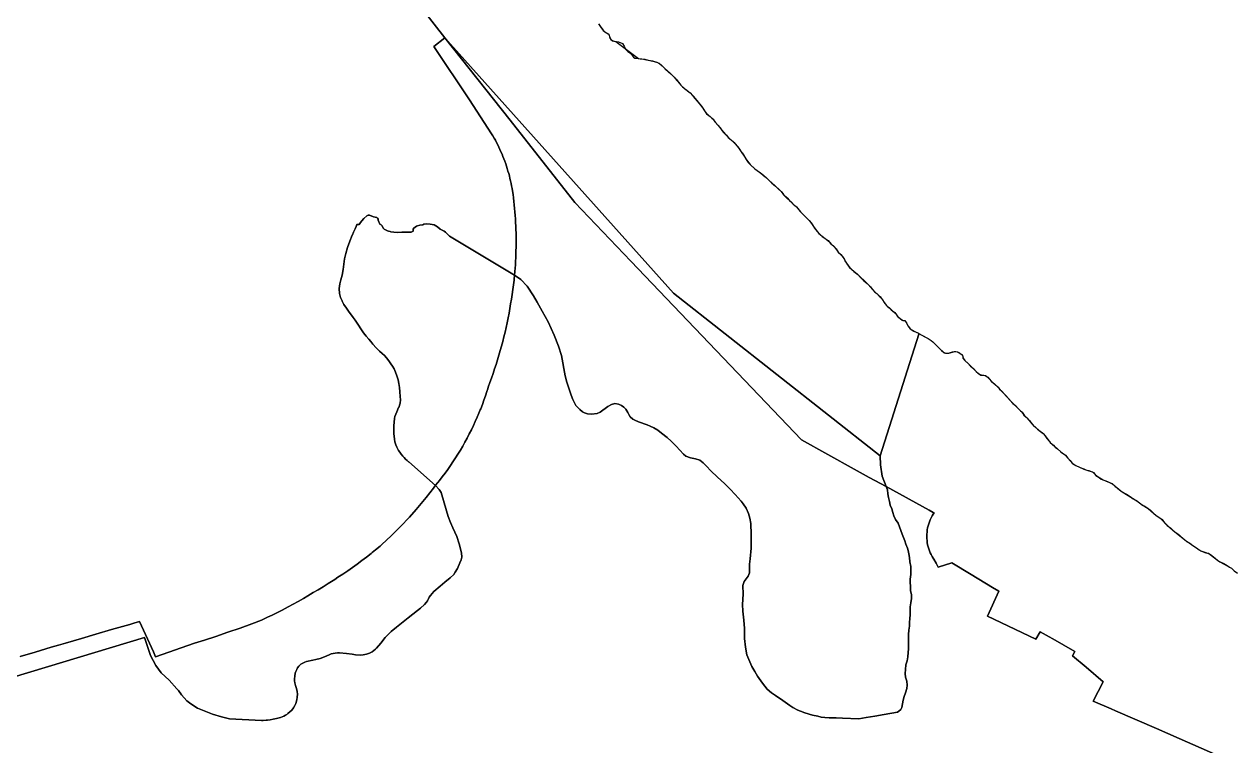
# Model space of a CAD drawing. Header units: inches. Extents: x 11258954 to 11313122, y 3645444 to 3695200.
# Drawn here: x 11299335 to 11302727, y 3668644 to 3670665 of the extents above; entities that cross this region are included whole.
import ezdxf

# ---------------------------------------------------------------- set-up
doc = ezdxf.new("R2010")
doc.units = ezdxf.units.IN
doc.header["$MEASUREMENT"] = 0
doc.layers.add('AnnexationHistory', color=183, linetype='Continuous')
doc.layers.add('ZipCode', color=108, linetype='Continuous')

msp = doc.modelspace()

# ---------------------------------------------------------------- linework, layer by layer
at = {"layer": 'AnnexationHistory'}
for points in [[(11299913.854, 3671396.311, 0), (11300514.125, 3670627.375, 0), (11301154.6765, 3669912.244, 0), (11301733.4375, 3669456.375, 0), (11301734.969, 3669431.5, 0), (11301739.2815, 3669399.3125, 0), (11301750.25, 3669370.1875, 0), (11301754, 3669361.25, 0), (11301755, 3669349.75, 0), (11301757, 3669340, 0), (11301760, 3669328.5, 0), (11301762, 3669318, 0), (11301766, 3669308.25, 0), (11301769, 3669297.75, 0), (11301772, 3669288.25, 0), (11301777, 3669278.25, 0), (11301784, 3669268.25, 0), (11301788, 3669257.75, 0), (11301792, 3669247.25, 0), (11301795, 3669237.5, 0), (11301799, 3669228, 0), (11301803, 3669218.75, 0), (11301806, 3669209.25, 0), (11301810, 3669198.25, 0), (11301812, 3669191.5, 0), (11301814, 3669181.75, 0), (11301816, 3669171.75, 0), (11301817, 3669159.25, 0), (11301820, 3669147, 0), (11301820, 3669135, 0), (11301820, 3669124, 0), (11301818, 3669111.25, 0), (11301818, 3669102.25, 0), (11301819, 3669091, 0), (11301819, 3669079.25, 0), (11301821, 3669067.25, 0), (11301821, 3669057.25, 0), (11301820, 3669045, 0), (11301818, 3669034, 0), (11301818, 3669023, 0), (11301818, 3669011.5, 0), (11301817, 3669000.5, 0), (11301816, 3668989.75, 0), (11301816, 3668979.5, 0), (11301814, 3668968, 0), (11301813, 3668956, 0), (11301813, 3668950.75, 0), (11301813, 3668947.875, 0), (11301813, 3668939.25, 0), (11301813, 3668927.25, 0), (11301813, 3668916.25, 0), (11301812, 3668905.5, 0), (11301811, 3668893.25, 0), (11301809, 3668882.25, 0), (11301806, 3668871.25, 0), (11301805, 3668858.5, 0), (11301804, 3668846.5, 0), (11301805, 3668837, 0), (11301808, 3668825.75, 0), (11301809, 3668814.25, 0), (11301808, 3668804.5, 0), (11301805, 3668792.75, 0), (11301801, 3668782.5, 0), (11301798, 3668772.5, 0), (11301796, 3668762, 0), (11301794, 3668751.25, 0), (11301792, 3668746.5, 0), (11301786, 3668741.5, 0), (11301782.6875, 3668739.0625, 0), (11301745.1565, 3668732.5, 0), (11301718.6565, 3668727.75, 0), (11301694.2815, 3668723.5, 0), (11301674.125, 3668719.8125, 0), (11301627.8125, 3668722.0625, 0), (11301610.719, 3668722.5, 0), (11301590.5625, 3668723.1875, 0), (11301578.4065, 3668723.6875, 0), (11301568.4065, 3668725, 0), (11301559.1875, 3668727.1875, 0), (11301544.4065, 3668730.4375, 0), (11301522.719, 3668736.75, 0), (11301510.5625, 3668741.5, 0), (11301502.5315, 3668744.4375, 0), (11301489.125, 3668751.3125, 0), (11301480.6875, 3668757.5, 0), (11301461.0625, 3668771.25, 0), (11301440.469, 3668785.25, 0), (11301428.9375, 3668793.0625, 0), (11301416.7815, 3668803.375, 0), (11301404, 3668819.5625, 0), (11301389.9375, 3668839.3125, 0), (11301382.219, 3668852.4375, 0), (11301373.6875, 3668866.1875, 0), (11301368, 3668879.375, 0), (11301360.5, 3668899.625, 0), (11301356.25, 3668921, 0), (11301353.375, 3668945.25, 0), (11301353.375, 3668973, 0), (11301351.25, 3668996.5, 0), (11301348.719, 3669021.625, 0), (11301348.344, 3669039.75, 0), (11301349.4375, 3669069.5, 0), (11301348.719, 3669093.4375, 0), (11301352.5315, 3669104.875, 0), (11301363.7815, 3669119.5625, 0), (11301367.75, 3669128.8125, 0), (11301367.6565, 3669153.3125, 0), (11301369.8125, 3669167.8125, 0), (11301372.625, 3669197.75, 0), (11301372.625, 3669236.375, 0), (11301371.3125, 3669267.4375, 0), (11301368.344, 3669282.0625, 0), (11301364.3125, 3669294.75, 0), (11301357.969, 3669309.75, 0), (11301350.219, 3669322.375, 0), (11301344.1565, 3669329.3125, 0), (11301327.4065, 3669348, 0), (11301313.0625, 3669363.3125, 0), (11301297.5, 3669378.8125, 0), (11301277.6565, 3669396.375, 0), (11301258.75, 3669414.5, 0), (11301247.469, 3669427.8125, 0), (11301237.4065, 3669437.125, 0), (11301228.125, 3669444.375, 0), (11301216.4375, 3669448, 0), (11301201.9375, 3669451.0625, 0), (11301189.0625, 3669455.25, 0), (11301183, 3669461.625, 0), (11301162.4375, 3669483.375, 0), (11301148.344, 3669497.125, 0), (11301136.6565, 3669508, 0), (11301120.9375, 3669520, 0), (11301110.219, 3669528.25, 0), (11301099.25, 3669535.3125, 0), (11301089.5, 3669539.9375, 0), (11301080.969, 3669542.875, 0), (11301056.844, 3669552.125, 0), (11301045.875, 3669556.3125, 0), (11301040.2815, 3669559.25, 0), (11301032.7815, 3669566.1875, 0), (11301029.0625, 3669572.125, 0), (11301026.1565, 3669577.5, 0), (11301021.2815, 3669586.75, 0), (11301015.6875, 3669592.375, 0), (11301009.094, 3669597.6875, 0), (11301000.3125, 3669601.125, 0), (11300990.594, 3669603.0625, 0), (11300980.594, 3669600.125, 0), (11300970.2815, 3669594.625, 0), (11300949.219, 3669578.875, 0), (11300940.25, 3669574.875, 0), (11300924.844, 3669573.5, 0), (11300913.1565, 3669574.1875, 0), (11300905.0625, 3669576.6875, 0), (11300899.6565, 3669579.625, 0), (11300892.094, 3669585.875, 0), (11300887.219, 3669590.9375, 0), (11300880.8125, 3669597.75, 0), (11300872.8125, 3669614.125, 0), (11300867.75, 3669626.625, 0), (11300862.6875, 3669640.0625, 0), (11300855.4065, 3669663.0625, 0), (11300851.4065, 3669680.25, 0), (11300841.094, 3669737.5, 0), (11300832.5, 3669763.875, 0), (11300819.844, 3669794.8125, 0), (11300803.2815, 3669831.5, 0), (11300786.6565, 3669861.875, 0), (11300772.875, 3669887.0625, 0), (11300762.594, 3669904.25, 0), (11300744.25, 3669931.75, 0), (11300726.5, 3669950.6875, 0), (11300715.0315, 3669958.6875, 0), (11300709.2815, 3669962.125, 0), (11300527, 3670071.5, 0), (11300519, 3670079, 0), (11300516, 3670082.75, 0), (11300512, 3670085.75, 0), (11300501, 3670091.75, 0), (11300493, 3670098.25, 0), (11300484, 3670103, 0), (11300473, 3670105.25, 0), (11300462, 3670106, 0), (11300455, 3670105, 0), (11300452, 3670103.5, 0), (11300444, 3670102.75, 0), (11300437, 3670100.75, 0), (11300434, 3670099.5, 0), (11300427, 3670094.5, 0), (11300425, 3670091, 0), (11300425, 3670086, 0), (11300419, 3670083.25, 0), (11300405, 3670082.75, 0), (11300393, 3670082.75, 0), (11300382, 3670082.25, 0), (11300371, 3670082.5, 0), (11300362, 3670083.75, 0), (11300360.25, 3670084.3125, 0), (11300355.773, 3670085.8175, 0), (11300353, 3670086.75, 0), (11300344, 3670091.5, 0), (11300341, 3670094.25, 0), (11300338, 3670100.5, 0), (11300335, 3670103.25, 0), (11300332, 3670105, 0), (11300327, 3670116.25, 0), (11300327, 3670119, 0), (11300325, 3670122, 0), (11300323, 3670123.75, 0), (11300314, 3670125.5, 0), (11300303, 3670130.25, 0), (11300299, 3670130.5, 0), (11300297, 3670130, 0), (11300295, 3670128.25, 0), (11300286.875, 3670120.9375, 0), (11300281, 3670114.5, 0), (11300277.5, 3670109.875, 0), (11300273.4905, 3670104.5335, 0), (11300267.5, 3670104, 0), (11300265.306, 3670099.0645, 0), (11300262.1875, 3670092.0685, 0), (11300258.1135, 3670083.0325, 0), (11300254.625, 3670075.375, 0), (11300254, 3670074.1875, 0), (11300247.25, 3670057.625, 0), (11300240.75, 3670039.5625, 0), (11300236.125, 3670023.25, 0), (11300232.875, 3670007.75, 0), (11300230.75, 3669992.9375, 0), (11300228.75, 3669977.9375, 0), (11300225.875, 3669962.3125, 0), (11300222.125, 3669949.3125, 0), (11300219.125, 3669938.1875, 0), (11300217.875, 3669924.6875, 0), (11300218.75, 3669910.6875, 0), (11300221.625, 3669899.875, 0), (11300225.625, 3669890.4375, 0), (11300225.875, 3669889.9375, 0), (11300231.125, 3669880.6875, 0), (11300238.25, 3669869.8125, 0), (11300246, 3669858.9375, 0), (11300252.5, 3669850.25, 0), (11300257, 3669844.125, 0), (11300262.125, 3669836.4375, 0), (11300264, 3669833.5, 0), (11300286, 3669800.625, 0), (11300293.5, 3669791.8125, 0), (11300301, 3669783.3125, 0), (11300306.375, 3669776.8125, 0), (11300312.375, 3669769.1875, 0), (11300321.125, 3669759.3125, 0), (11300330.75, 3669749.5625, 0), (11300337.75, 3669743.375, 0), (11300344.375, 3669737.5625, 0), (11300350.625, 3669731.1875, 0), (11300357.125, 3669722.8125, 0), (11300362.875, 3669714.1875, 0), (11300366.875, 3669708.0625, 0), (11300367.375, 3669707.375, 0), (11300371.375, 3669700.25, 0), (11300375.5, 3669690.5625, 0), (11300379.375, 3669680.125, 0), (11300382.75, 3669669.25, 0), (11300385.25, 3669658.8125, 0), (11300387, 3669647.9375, 0), (11300388.125, 3669635.375, 0), (11300388.875, 3669623.0625, 0), (11300389.5, 3669613.5, 0), (11300388.25, 3669603.875, 0), (11300384.5, 3669592.25, 0), (11300384.375, 3669591.8125, 0), (11300379.375, 3669579.6875, 0), (11300376.5, 3669572.9375, 0), (11300374, 3669566.25, 0), (11300372.625, 3669560.6875, 0), (11300371.3125, 3669540.8125, 0), (11300371, 3669526.375, 0), (11300371, 3669524.75, 0), (11300371.25, 3669518.125, 0), (11300371.625, 3669511.25, 0), (11300372.375, 3669503.1875, 0), (11300373.875, 3669495.5, 0), (11300376.625, 3669487.1875, 0), (11300379.375, 3669480.8125, 0), (11300382.125, 3669475.25, 0), (11300384.375, 3669471, 0), (11300387.375, 3669466.625, 0), (11300391.625, 3669461.375, 0), (11300396.25, 3669456, 0), (11300400.125, 3669451.5, 0), (11300403.875, 3669447.3125, 0), (11300408.25, 3669443, 0), (11300409.875, 3669441.5, 0), (11300411.5, 3669440.0625, 0), (11300412.5, 3669439.25, 0), (11300488, 3669373.875, 0), (11300497.969, 3669362.4375, 0), (11300503.3125, 3669354, 0), (11300511.75, 3669325.3125, 0), (11300523.219, 3669287, 0), (11300529.344, 3669269.75, 0), (11300535.844, 3669254.4375, 0), (11300547.344, 3669230.3125, 0), (11300553.5, 3669210.375, 0), (11300560.375, 3669184.75, 0), (11300561.125, 3669172.875, 0), (11300559.625, 3669165.1875, 0), (11300555.7815, 3669156.4375, 0), (11300549.2815, 3669141.0625, 0), (11300543, 3669130.5, 0), (11300538.7815, 3669124.5625, 0), (11300528.375, 3669114.8125, 0), (11300514.094, 3669102.625, 0), (11300500.5, 3669091.25, 0), (11300482.75, 3669076.6875, 0), (11300473.344, 3669065.375, 0), (11300469.875, 3669060.3125, 0), (11300467.094, 3669054.0625, 0), (11300465.1565, 3669050.75, 0), (11300462.219, 3669046.375, 0), (11300456.75, 3669040.375, 0), (11300445.5, 3669030.125, 0), (11300437.375, 3669023.6875, 0), (11300410.875, 3669002.5, 0), (11300378.25, 3668976.875, 0), (11300363.1875, 3668964.25, 0), (11300359.1565, 3668960.3125, 0), (11300355.1875, 3668955.875, 0), (11300347, 3668948.0625, 0), (11300334.125, 3668931.6875, 0), (11300322.594, 3668918.125, 0), (11300319.3125, 3668915.375, 0), (11300309.875, 3668907.4375, 0), (11300302.875, 3668903.625, 0), (11300294.625, 3668901.0625, 0), (11300285.1565, 3668899.0625, 0), (11300276.0625, 3668897.8125, 0), (11300263.1565, 3668899.4375, 0), (11300253.9375, 3668901.25, 0), (11300237.7815, 3668903.25, 0), (11300219, 3668905.0625, 0), (11300212.719, 3668905.1875, 0), (11300206.25, 3668903.5, 0), (11300194.875, 3668901.625, 0), (11300190, 3668899.3125, 0), (11300176.8125, 3668893.375, 0), (11300164.469, 3668889.3125, 0), (11300152.375, 3668885.6875, 0), (11300143.5, 3668884, 0), (11300125.969, 3668880.4375, 0), (11300121.0315, 3668878.875, 0), (11300110.1565, 3668873.3125, 0), (11300104.219, 3668867.625, 0), (11300100.8125, 3668862.9375, 0), (11300098.594, 3668858.5, 0), (11300095.875, 3668852.875, 0), (11300094.844, 3668847.75, 0), (11300093.6565, 3668839.25, 0), (11300092.8125, 3668831.9375, 0), (11300092.6565, 3668826.3125, 0), (11300093.5, 3668820.75, 0), (11300094.594, 3668817.0625, 0), (11300095.6875, 3668813.1875, 0), (11300098.0625, 3668805.1875, 0), (11300099.7815, 3668796.625, 0), (11300100.625, 3668788.5625, 0), (11300100.219, 3668781, 0), (11300099.125, 3668773.4375, 0), (11300095.875, 3668762.6875, 0), (11300093.719, 3668757.3125, 0), (11300089.844, 3668751.125, 0), (11300084.6565, 3668744.5625, 0), (11300079.6875, 3668739.5, 0), (11300074.094, 3668735.0625, 0), (11300070.875, 3668732.5, 0), (11300067.3125, 3668730.3125, 0), (11300062.219, 3668727.375, 0), (11300053.469, 3668723.9375, 0), (11300042.5, 3668721.25, 0), (11300032.3125, 3668718.9375, 0), (11300024.7815, 3668717.5, 0), (11300017, 3668716.0625, 0), (11300012.875, 3668715.8125, 0), (11300005.1565, 3668715.25, 0), (11299999.6875, 3668715.625, 0), (11299910, 3668720, 0), (11299888, 3668725.25, 0), (11299863, 3668732.75, 0), (11299839, 3668742, 0), (11299821, 3668750, 0), (11299802, 3668762.25, 0), (11299791, 3668770.25, 0), (11299776, 3668787.25, 0), (11299767, 3668799.25, 0), (11299763, 3668804.25, 0), (11299741, 3668828.25, 0), (11299719, 3668848.5, 0), (11299704, 3668869.5, 0), (11299689, 3668897.5, 0), (11299672.495, 3668947.946, 0), (11299304.182, 3668836.5135, 0)], [(11300944.349, 3670666.3135, 0), (11300950.161, 3670658.22, 0), (11300957.817, 3670647.658, 0), (11300964.575, 3670642.5345, 0), (11300971.649, 3670638.196, 0), (11300974, 3670634.85, 0), (11300975.3315, 3670629.427, 0), (11300977.622, 3670624.079, 0), (11300981.676, 3670620.442, 0), (11300987.666, 3670617.8275, 0), (11300993, 3670616.8, 0), (11301056.75, 3670569.13, 0), (11301065.8965, 3670567.9055, 0), (11301079.2275, 3670565.9305, 0), (11301095.7625, 3670562.441, 0), (11301107.961, 3670558.6055, 0), (11301115.779, 3670554.3575, 0), (11301123.1525, 3670548.735, 0), (11301130.135, 3670541.2455, 0), (11301136.8095, 3670535.514, 0), (11301146.522, 3670527.4295, 0), (11301156.25, 3670517.2405, 0), (11301164.336, 3670508.0435, 0), (11301172.309, 3670498.5765, 0), (11301180.193, 3670490.257, 0), (11301188.6635, 3670482.521, 0), (11301197.5155, 3670475.9115, 0), (11301201.458, 3670473.031, 0), (11301209.802, 3670463.7105, 0), (11301219.8725, 3670451.3225, 0), (11301235.6835, 3670431.877, 0), (11301239.98, 3670425.5065, 0), (11301246.092, 3670416.6005, 0), (11301249.3875, 3670413.2105, 0), (11301262.072, 3670402.344, 0), (11301265.9, 3670399, 0), (11301268.192, 3670394.968, 0), (11301271.857, 3670389.7455, 0), (11301279.506, 3670381.41, 0), (11301289.797, 3670368.3085, 0), (11301294.259, 3670362.8395, 0), (11301301.5745, 3670355.719, 0), (11301311.293, 3670345.5055, 0), (11301319.886, 3670337.9175, 0), (11301326.714, 3670331.613, 0), (11301334.063, 3670322.892, 0), (11301337.8455, 3670318.0935, 0), (11301344.093, 3670307.999, 0), (11301354.7605, 3670292.872, 0), (11301358.708, 3670285.633, 0), (11301365.3035, 3670277.435, 0), (11301369.6855, 3670272.2765, 0), (11301382.708, 3670260.0635, 0), (11301388.735, 3670256.0595, 0), (11301398.9475, 3670248.578, 0), (11301411.5175, 3670238.3155, 0), (11301421.6075, 3670228.9555, 0), (11301438.293, 3670213.34, 0), (11301452.207, 3670200.324, 0), (11301455.867, 3670196.939, 0), (11301463.24, 3670187.8235, 0), (11301490.297, 3670161.4035, 0), (11301494.331, 3670157.3, 0), (11301499.2205, 3670153.3795, 0), (11301510.389, 3670139.6775, 0), (11301522.873, 3670127.4295, 0), (11301534.3095, 3670115.592, 0), (11301540.1685, 3670108.5915, 0), (11301545.5905, 3670100.3075, 0), (11301549.925, 3670094.365, 0), (11301557.471, 3670084.915, 0), (11301563.4345, 3670078.0735, 0), (11301571.126, 3670070.8455, 0), (11301576.7435, 3670067.2525, 0), (11301582.646, 3670063.1745, 0), (11301588.8345, 3670057.911, 0), (11301595.494, 3670049.9355, 0), (11301600.097, 3670046.3905, 0), (11301605.345, 3670041.0145, 0), (11301611.147, 3670033.8665, 0), (11301617.309, 3670025.9125, 0), (11301627.9525, 3670014.631, 0), (11301632.072, 3670008.7605, 0), (11301635.4475, 3670002.527, 0), (11301639.3985, 3669995.6785, 0), (11301644.496, 3669988.169, 0), (11301647.077, 3669985.3035, 0), (11301660.5895, 3669972.983, 0), (11301669.1135, 3669965.8175, 0), (11301698.4245, 3669938.079, 0), (11301709.527, 3669925.9585, 0), (11301711.09, 3669923.5335, 0), (11301713.8395, 3669920.389, 0), (11301719.799, 3669914.729, 0), (11301736.1, 3669900, 0), (11301733.909, 3669901.552, 0), (11301737.4885, 3669897.1465, 0), (11301740.4675, 3669893.5865, 0), (11301745.024, 3669886.063, 0), (11301751.285, 3669877.9625, 0), (11301754.308, 3669874.768, 0), (11301759.173, 3669870.887, 0), (11301764.396, 3669865.7625, 0), (11301774.4925, 3669857.658, 0), (11301779.499, 3669851.318, 0), (11301782.5725, 3669846.7875, 0), (11301785.094, 3669844.701, 0), (11301795.7175, 3669836.785, 0), (11301801.59, 3669835.181, 0), (11301803, 3669835.05, 0), (11301805.6865, 3669831.428, 0), (11301808.9575, 3669825.568, 0), (11301811.0965, 3669820.6285, 0), (11301816.414, 3669813.679, 0), (11301820.9415, 3669810.0045, 0), (11301828.2365, 3669806.0075, 0), (11301840.6735, 3669800.0505, 0), (11301842.36, 3669799.093, 0), (11301842.0695, 3669798.255, 0), (11301841.8125, 3669797.5, 0), (11301733.4375, 3669456.375, 0), (11301154.6765, 3669912.244, 0), (11300514.125, 3670627.375, 0), (11299913.854, 3671396.311, 0)], [(11299304.182, 3668836.5135, 0), (11299672.495, 3668947.946, 0), (11299689, 3668897.5, 0), (11299704, 3668869.5, 0), (11299719, 3668848.5, 0), (11299741, 3668828.25, 0), (11299763, 3668804.25, 0), (11299767, 3668799.25, 0), (11299776, 3668787.25, 0), (11299791, 3668770.25, 0), (11299802, 3668762.25, 0), (11299821, 3668750, 0), (11299839, 3668742, 0), (11299863, 3668732.75, 0), (11299888, 3668725.25, 0), (11299910, 3668720, 0), (11299999.6875, 3668715.625, 0), (11300005.1565, 3668715.25, 0), (11300012.875, 3668715.8125, 0), (11300017, 3668716.0625, 0), (11300024.7815, 3668717.5, 0), (11300032.3125, 3668718.9375, 0), (11300042.5, 3668721.25, 0), (11300053.469, 3668723.9375, 0), (11300062.219, 3668727.375, 0), (11300067.3125, 3668730.3125, 0), (11300070.875, 3668732.5, 0), (11300074.094, 3668735.0625, 0), (11300079.6875, 3668739.5, 0), (11300084.6565, 3668744.5625, 0), (11300089.844, 3668751.125, 0), (11300093.719, 3668757.3125, 0), (11300095.875, 3668762.6875, 0), (11300099.125, 3668773.4375, 0), (11300100.219, 3668781, 0), (11300100.625, 3668788.5625, 0), (11300099.7815, 3668796.625, 0), (11300098.0625, 3668805.1875, 0), (11300095.6875, 3668813.1875, 0), (11300094.594, 3668817.0625, 0), (11300093.5, 3668820.75, 0), (11300092.6565, 3668826.3125, 0), (11300092.8125, 3668831.9375, 0), (11300093.6565, 3668839.25, 0), (11300094.844, 3668847.75, 0), (11300095.875, 3668852.875, 0), (11300098.594, 3668858.5, 0), (11300100.8125, 3668862.9375, 0), (11300104.219, 3668867.625, 0), (11300110.1565, 3668873.3125, 0), (11300121.0315, 3668878.875, 0), (11300125.969, 3668880.4375, 0), (11300143.5, 3668884, 0), (11300152.375, 3668885.6875, 0), (11300164.469, 3668889.3125, 0), (11300176.8125, 3668893.375, 0), (11300190, 3668899.3125, 0), (11300194.875, 3668901.625, 0), (11300206.25, 3668903.5, 0), (11300212.719, 3668905.1875, 0), (11300219, 3668905.0625, 0), (11300237.7815, 3668903.25, 0), (11300253.9375, 3668901.25, 0), (11300263.1565, 3668899.4375, 0), (11300276.0625, 3668897.8125, 0), (11300285.1565, 3668899.0625, 0), (11300294.625, 3668901.0625, 0), (11300302.875, 3668903.625, 0), (11300309.875, 3668907.4375, 0), (11300319.3125, 3668915.375, 0), (11300322.594, 3668918.125, 0), (11300334.125, 3668931.6875, 0), (11300347, 3668948.0625, 0), (11300355.1875, 3668955.875, 0), (11300359.1565, 3668960.3125, 0), (11300363.1875, 3668964.25, 0), (11300378.25, 3668976.875, 0), (11300410.875, 3669002.5, 0), (11300437.375, 3669023.6875, 0), (11300445.5, 3669030.125, 0), (11300456.75, 3669040.375, 0), (11300462.219, 3669046.375, 0), (11300465.1565, 3669050.75, 0), (11300467.094, 3669054.0625, 0), (11300469.875, 3669060.3125, 0), (11300473.344, 3669065.375, 0), (11300482.75, 3669076.6875, 0), (11300500.5, 3669091.25, 0), (11300514.094, 3669102.625, 0), (11300528.375, 3669114.8125, 0), (11300538.7815, 3669124.5625, 0), (11300543, 3669130.5, 0), (11300549.2815, 3669141.0625, 0), (11300555.7815, 3669156.4375, 0), (11300559.625, 3669165.1875, 0), (11300561.125, 3669172.875, 0), (11300560.375, 3669184.75, 0), (11300553.5, 3669210.375, 0), (11300547.344, 3669230.3125, 0), (11300535.844, 3669254.4375, 0), (11300529.344, 3669269.75, 0), (11300523.219, 3669287, 0), (11300511.75, 3669325.3125, 0), (11300503.3125, 3669354, 0), (11300497.969, 3669362.4375, 0), (11300488, 3669373.875, 0), (11300412.5, 3669439.25, 0), (11300411.5, 3669440.0625, 0), (11300409.875, 3669441.5, 0), (11300408.25, 3669443, 0), (11300403.875, 3669447.3125, 0), (11300400.125, 3669451.5, 0), (11300396.25, 3669456, 0), (11300391.625, 3669461.375, 0), (11300387.375, 3669466.625, 0), (11300384.375, 3669471, 0), (11300382.125, 3669475.25, 0), (11300379.375, 3669480.8125, 0), (11300376.625, 3669487.1875, 0), (11300373.875, 3669495.5, 0), (11300372.375, 3669503.1875, 0), (11300371.625, 3669511.25, 0), (11300371.25, 3669518.125, 0), (11300371, 3669524.75, 0), (11300371, 3669526.375, 0), (11300371.3125, 3669540.8125, 0), (11300372.625, 3669560.6875, 0), (11300374, 3669566.25, 0), (11300376.5, 3669572.9375, 0), (11300379.375, 3669579.6875, 0), (11300384.375, 3669591.8125, 0), (11300384.5, 3669592.25, 0), (11300388.25, 3669603.875, 0), (11300389.5, 3669613.5, 0), (11300388.875, 3669623.0625, 0), (11300388.125, 3669635.375, 0), (11300387, 3669647.9375, 0), (11300385.25, 3669658.8125, 0), (11300382.75, 3669669.25, 0), (11300379.375, 3669680.125, 0), (11300375.5, 3669690.5625, 0), (11300371.375, 3669700.25, 0), (11300367.375, 3669707.375, 0), (11300366.875, 3669708.0625, 0), (11300362.875, 3669714.1875, 0), (11300357.125, 3669722.8125, 0), (11300350.625, 3669731.1875, 0), (11300344.375, 3669737.5625, 0), (11300337.75, 3669743.375, 0), (11300330.75, 3669749.5625, 0), (11300321.125, 3669759.3125, 0), (11300312.375, 3669769.1875, 0), (11300306.375, 3669776.8125, 0), (11300301, 3669783.3125, 0), (11300293.5, 3669791.8125, 0), (11300286, 3669800.625, 0), (11300264, 3669833.5, 0), (11300262.125, 3669836.4375, 0), (11300257, 3669844.125, 0), (11300252.5, 3669850.25, 0), (11300246, 3669858.9375, 0), (11300238.25, 3669869.8125, 0), (11300231.125, 3669880.6875, 0), (11300225.875, 3669889.9375, 0), (11300225.625, 3669890.4375, 0), (11300221.625, 3669899.875, 0), (11300218.75, 3669910.6875, 0), (11300217.875, 3669924.6875, 0), (11300219.125, 3669938.1875, 0), (11300222.125, 3669949.3125, 0), (11300225.875, 3669962.3125, 0), (11300228.75, 3669977.9375, 0), (11300230.75, 3669992.9375, 0), (11300232.875, 3670007.75, 0), (11300236.125, 3670023.25, 0), (11300240.75, 3670039.5625, 0), (11300247.25, 3670057.625, 0), (11300254, 3670074.1875, 0), (11300254.625, 3670075.375, 0), (11300258.1135, 3670083.0325, 0), (11300262.1875, 3670092.0685, 0), (11300265.306, 3670099.0645, 0), (11300267.5, 3670104, 0), (11300273.4905, 3670104.5335, 0), (11300277.5, 3670109.875, 0), (11300281, 3670114.5, 0), (11300286.875, 3670120.9375, 0), (11300295, 3670128.25, 0), (11300297, 3670130, 0), (11300299, 3670130.5, 0), (11300303, 3670130.25, 0), (11300314, 3670125.5, 0), (11300323, 3670123.75, 0), (11300325, 3670122, 0), (11300327, 3670119, 0), (11300327, 3670116.25, 0), (11300332, 3670105, 0), (11300335, 3670103.25, 0), (11300338, 3670100.5, 0), (11300341, 3670094.25, 0), (11300344, 3670091.5, 0), (11300353, 3670086.75, 0), (11300355.773, 3670085.8175, 0), (11300360.25, 3670084.3125, 0), (11300362, 3670083.75, 0), (11300371, 3670082.5, 0), (11300382, 3670082.25, 0), (11300393, 3670082.75, 0), (11300405, 3670082.75, 0), (11300419, 3670083.25, 0), (11300425, 3670086, 0), (11300425, 3670091, 0), (11300427, 3670094.5, 0), (11300434, 3670099.5, 0), (11300437, 3670100.75, 0), (11300444, 3670102.75, 0), (11300452, 3670103.5, 0), (11300455, 3670105, 0), (11300462, 3670106, 0), (11300473, 3670105.25, 0), (11300484, 3670103, 0), (11300493, 3670098.25, 0), (11300501, 3670091.75, 0), (11300512, 3670085.75, 0), (11300516, 3670082.75, 0), (11300519, 3670079, 0), (11300527, 3670071.5, 0), (11300709.2815, 3669962.125, 0), (11300715.0315, 3669958.6875, 0), (11300726.5, 3669950.6875, 0), (11300744.25, 3669931.75, 0), (11300762.594, 3669904.25, 0), (11300772.875, 3669887.0625, 0), (11300786.6565, 3669861.875, 0), (11300803.2815, 3669831.5, 0), (11300819.844, 3669794.8125, 0), (11300832.5, 3669763.875, 0), (11300841.094, 3669737.5, 0), (11300851.4065, 3669680.25, 0), (11300855.4065, 3669663.0625, 0), (11300862.6875, 3669640.0625, 0), (11300867.75, 3669626.625, 0), (11300872.8125, 3669614.125, 0), (11300880.8125, 3669597.75, 0), (11300887.219, 3669590.9375, 0), (11300892.094, 3669585.875, 0), (11300899.6565, 3669579.625, 0), (11300905.0625, 3669576.6875, 0), (11300913.1565, 3669574.1875, 0), (11300924.844, 3669573.5, 0), (11300940.25, 3669574.875, 0), (11300949.219, 3669578.875, 0), (11300970.2815, 3669594.625, 0), (11300980.594, 3669600.125, 0), (11300990.594, 3669603.0625, 0), (11301000.3125, 3669601.125, 0), (11301009.094, 3669597.6875, 0), (11301015.6875, 3669592.375, 0), (11301021.2815, 3669586.75, 0), (11301026.1565, 3669577.5, 0), (11301029.0625, 3669572.125, 0), (11301032.7815, 3669566.1875, 0), (11301040.2815, 3669559.25, 0), (11301045.875, 3669556.3125, 0), (11301056.844, 3669552.125, 0), (11301080.969, 3669542.875, 0), (11301089.5, 3669539.9375, 0), (11301099.25, 3669535.3125, 0), (11301110.219, 3669528.25, 0), (11301120.9375, 3669520, 0), (11301136.6565, 3669508, 0), (11301148.344, 3669497.125, 0), (11301162.4375, 3669483.375, 0), (11301183, 3669461.625, 0), (11301189.0625, 3669455.25, 0), (11301201.9375, 3669451.0625, 0), (11301216.4375, 3669448, 0), (11301228.125, 3669444.375, 0), (11301237.4065, 3669437.125, 0), (11301247.469, 3669427.8125, 0), (11301258.75, 3669414.5, 0), (11301277.6565, 3669396.375, 0), (11301297.5, 3669378.8125, 0), (11301313.0625, 3669363.3125, 0), (11301327.4065, 3669348, 0), (11301344.1565, 3669329.3125, 0), (11301350.219, 3669322.375, 0), (11301357.969, 3669309.75, 0), (11301364.3125, 3669294.75, 0), (11301368.344, 3669282.0625, 0), (11301371.3125, 3669267.4375, 0), (11301372.625, 3669236.375, 0), (11301372.625, 3669197.75, 0), (11301369.8125, 3669167.8125, 0), (11301367.6565, 3669153.3125, 0), (11301367.75, 3669128.8125, 0), (11301363.7815, 3669119.5625, 0), (11301352.5315, 3669104.875, 0), (11301348.719, 3669093.4375, 0), (11301349.4375, 3669069.5, 0), (11301348.344, 3669039.75, 0), (11301348.719, 3669021.625, 0), (11301351.25, 3668996.5, 0), (11301353.375, 3668973, 0), (11301353.375, 3668945.25, 0), (11301356.25, 3668921, 0), (11301360.5, 3668899.625, 0), (11301368, 3668879.375, 0), (11301373.6875, 3668866.1875, 0), (11301382.219, 3668852.4375, 0), (11301389.9375, 3668839.3125, 0), (11301404, 3668819.5625, 0), (11301416.7815, 3668803.375, 0), (11301428.9375, 3668793.0625, 0), (11301440.469, 3668785.25, 0), (11301461.0625, 3668771.25, 0), (11301480.6875, 3668757.5, 0), (11301489.125, 3668751.3125, 0), (11301502.5315, 3668744.4375, 0), (11301510.5625, 3668741.5, 0), (11301522.719, 3668736.75, 0), (11301544.4065, 3668730.4375, 0), (11301559.1875, 3668727.1875, 0), (11301568.4065, 3668725, 0), (11301578.4065, 3668723.6875, 0), (11301590.5625, 3668723.1875, 0), (11301610.719, 3668722.5, 0), (11301627.8125, 3668722.0625, 0), (11301674.125, 3668719.8125, 0), (11301694.2815, 3668723.5, 0), (11301718.6565, 3668727.75, 0), (11301745.1565, 3668732.5, 0), (11301782.6875, 3668739.0625, 0), (11301786, 3668741.5, 0), (11301792, 3668746.5, 0), (11301794, 3668751.25, 0), (11301796, 3668762, 0), (11301798, 3668772.5, 0), (11301801, 3668782.5, 0), (11301805, 3668792.75, 0), (11301808, 3668804.5, 0), (11301809, 3668814.25, 0), (11301808, 3668825.75, 0), (11301805, 3668837, 0), (11301804, 3668846.5, 0), (11301805, 3668858.5, 0), (11301806, 3668871.25, 0), (11301809, 3668882.25, 0), (11301811, 3668893.25, 0), (11301812, 3668905.5, 0), (11301813, 3668916.25, 0), (11301813, 3668927.25, 0), (11301813, 3668939.25, 0), (11301813, 3668947.875, 0), (11301813, 3668950.75, 0), (11301813, 3668956, 0), (11301814, 3668968, 0), (11301816, 3668979.5, 0), (11301816, 3668989.75, 0), (11301817, 3669000.5, 0), (11301818, 3669011.5, 0), (11301818, 3669023, 0), (11301818, 3669034, 0), (11301820, 3669045, 0), (11301821, 3669057.25, 0), (11301821, 3669067.25, 0), (11301819, 3669079.25, 0), (11301819, 3669091, 0), (11301818, 3669102.25, 0), (11301818, 3669111.25, 0), (11301820, 3669124, 0), (11301820, 3669135, 0), (11301820, 3669147, 0), (11301817, 3669159.25, 0), (11301816, 3669171.75, 0), (11301814, 3669181.75, 0), (11301812, 3669191.5, 0), (11301810, 3669198.25, 0), (11301806, 3669209.25, 0), (11301803, 3669218.75, 0), (11301799, 3669228, 0), (11301795, 3669237.5, 0), (11301792, 3669247.25, 0), (11301788, 3669257.75, 0), (11301784, 3669268.25, 0), (11301777, 3669278.25, 0), (11301772, 3669288.25, 0), (11301769, 3669297.75, 0), (11301766, 3669308.25, 0), (11301762, 3669318, 0), (11301760, 3669328.5, 0), (11301757, 3669340, 0), (11301755, 3669349.75, 0), (11301754, 3669361.25, 0), (11301750.25, 3669370.1875, 0), (11301739.2815, 3669399.3125, 0), (11301734.969, 3669431.5, 0), (11301733.4375, 3669456.375, 0), (11301841.8125, 3669797.5, 0), (11301842.0695, 3669798.255, 0), (11301842.36, 3669799.093, 0), (11301850.0675, 3669794.718, 0), (11301868.5, 3669784.8, 0), (11301876.153, 3669779.728, 0), (11301880.898, 3669775.5975, 0), (11301886.871, 3669770.003, 0), (11301892.702, 3669764.245, 0), (11301899.121, 3669757.829, 0), (11301905.648, 3669751.874, 0), (11301912.4435, 3669746.2315, 0), (11301918.8985, 3669744.045, 0), (11301924.6855, 3669744.2835, 0), (11301930.9655, 3669745.5365, 0), (11301936.8015, 3669747.57, 0), (11301942.388, 3669748.84, 0), (11301945.2885, 3669748.441, 0), (11301949.632, 3669747.8435, 0), (11301955.4005, 3669744.9865, 0), (11301959.433, 3669741.9325, 0), (11301962.473, 3669740.123, 0), (11301965.2355, 3669734.5695, 0), (11301965.55, 3669729.85, 0), (11301970.928, 3669723.4635, 0), (11301983.0325, 3669712.14, 0), (11302006.1455, 3669689.282, 0), (11302013.623, 3669683.836, 0), (11302019.953, 3669682.2105, 0), (11302027.834, 3669681.572, 0), (11302034.9215, 3669676.6805, 0), (11302044.751, 3669665.7335, 0), (11302052.3195, 3669659.169, 0), (11302065.4455, 3669646.771, 0), (11302089.5585, 3669621.142, 0), (11302104.4655, 3669604.5185, 0), (11302112.8625, 3669596.8365, 0), (11302128.9085, 3669580.98, 0), (11302133.2735, 3669575.042, 0), (11302136.603, 3669570.512, 0), (11302142.943, 3669564.381, 0), (11302145.105, 3669562.8895, 0), (11302156.0025, 3669549.9595, 0), (11302162.729, 3669542.3355, 0), (11302169.4995, 3669535.9555, 0), (11302178.161, 3669528.7125, 0), (11302188.328, 3669520.8355, 0), (11302190.969, 3669518.486, 0), (11302198.7045, 3669508.383, 0), (11302207.0615, 3669497.344, 0), (11302210.1, 3669493.55, 0), (11302222.939, 3669482.901, 0), (11302229.1855, 3669477.166, 0), (11302241.262, 3669466.46, 0), (11302252.9, 3669458.05, 0), (11302257.915, 3669452.047, 0), (11302266.3025, 3669443.0385, 0), (11302272.121, 3669436.005, 0), (11302282.0675, 3669429.053, 0), (11302290.0505, 3669425.486, 0), (11302304.4745, 3669419.5325, 0), (11302309.509, 3669417.189, 0), (11302318.7605, 3669414.8085, 0), (11302328.3375, 3669411.379, 0), (11302330.7, 3669410.05, 0), (11302333.2625, 3669407.2245, 0), (11302336.406, 3669403.7585, 0), (11302341.498, 3669399.5975, 0), (11302349.351, 3669394.4455, 0), (11302358.315, 3669389.4975, 0), (11302365.1835, 3669386.8475, 0), (11302376.587, 3669381.545, 0), (11302383.394, 3669378.5535, 0), (11302391.8945, 3669371.1455, 0), (11302404.4495, 3669361.7345, 0), (11302411.67, 3669356.0755, 0), (11302452.683, 3669330.604, 0), (11302468.222, 3669319.15, 0), (11302484.9, 3669308.9, 0), (11302506.6005, 3669289.591, 0), (11302516.921, 3669283.1935, 0), (11302524.0425, 3669275.9175, 0), (11302531.2125, 3669268.5925, 0), (11302540.0655, 3669260.1515, 0), (11302559.342, 3669243.6735, 0), (11302573.828, 3669232.4765, 0), (11302581.6855, 3669225.936, 0), (11302587.0855, 3669221.3265, 0), (11302592.24, 3669216.995, 0), (11302599.599, 3669212.5555, 0), (11302615.2805, 3669202.0935, 0), (11302624.0215, 3669196.326, 0), (11302632.5995, 3669190.8175, 0), (11302643.1385, 3669186.28, 0), (11302650.511, 3669184.215, 0), (11302654.2, 3669183.4, 0), (11302662.5765, 3669177.3165, 0), (11302670.4145, 3669170.92, 0), (11302678.687, 3669164.3955, 0), (11302685.372, 3669160.0615, 0), (11302718.15, 3669142, 0), (11302725.95, 3669134.8, 0), (11302734.85, 3669128.1, 0)]]:
    msp.add_polyline3d(points, dxfattribs=at)
at = {"layer": 'ZipCode'}
for points in [[(11300945, 3670665.75, 0), (11300951, 3670657, 0), (11300957, 3670648.5, 0), (11300962, 3670644, 0), (11300971, 3670638.5, 0), (11300974, 3670634.75, 0), (11300976, 3670626.5, 0), (11300979, 3670622.75, 0), (11300984, 3670618.75, 0), (11300989, 3670617.5, 0), (11301000, 3670615.5, 0), (11301012, 3670611, 0), (11301016, 3670604.25, 0), (11301021, 3670594.5, 0), (11301027, 3670589, 0), (11301032, 3670585.5, 0), (11301039, 3670579, 0), (11301039, 3670577.75, 0), (11301042, 3670573.25, 0), (11301046, 3670570.5, 0), (11301050, 3670570.25, 0), (11301061, 3670568.5, 0), (11301074, 3670567, 0), (11301084, 3670565, 0), (11301097, 3670562.25, 0), (11301107, 3670559, 0), (11301114, 3670555.75, 0), (11301122, 3670549.75, 0), (11301126, 3670545.5, 0), (11301133, 3670538.5, 0), (11301140, 3670533, 0), (11301147, 3670526.75, 0), (11301155, 3670519, 0), (11301162, 3670511, 0), (11301169, 3670502.75, 0), (11301175, 3670495, 0), (11301185, 3670485.5, 0), (11301192, 3670480.25, 0), (11301201, 3670473.25, 0), (11301208, 3670465.75, 0), (11301214, 3670457.5, 0), (11301222, 3670448.5, 0), (11301230, 3670438.5, 0), (11301237, 3670430.25, 0), (11301243, 3670420.25, 0), (11301247, 3670414.75, 0), (11301257, 3670406.5, 0), (11301266, 3670399, 0), (11301270, 3670391.75, 0), (11301279, 3670382.5, 0), (11301285, 3670374.75, 0), (11301291, 3670366.5, 0), (11301295, 3670362, 0), (11301303, 3670354.5, 0), (11301308, 3670348.25, 0), (11301317, 3670340.5, 0), (11301326, 3670333, 0), (11301328, 3670329.75, 0), (11301337, 3670319.25, 0), (11301344, 3670308, 0), (11301347, 3670304.75, 0), (11301353, 3670296.5, 0), (11301358, 3670286.5, 0), (11301364, 3670277.75, 0), (11301372, 3670270, 0), (11301382, 3670260.5, 0), (11301389, 3670256, 0), (11301398, 3670249, 0), (11301407, 3670242.5, 0), (11301415, 3670235.5, 0), (11301423, 3670227.5, 0), (11301430, 3670219.75, 0), (11301435, 3670216.25, 0), (11301440, 3670211.75, 0), (11301448, 3670204.5, 0), (11301458, 3670194.5, 0), (11301463, 3670188, 0), (11301473, 3670179, 0), (11301480, 3670171.5, 0), (11301485, 3670166.75, 0), (11301494, 3670157.75, 0), (11301497, 3670155.25, 0), (11301502, 3670151, 0), (11301504, 3670147.75, 0), (11301511, 3670139, 0), (11301519, 3670131.5, 0), (11301527, 3670123.25, 0), (11301535, 3670115.25, 0), (11301541, 3670107, 0), (11301547, 3670098.5, 0), (11301554, 3670088.5, 0), (11301562, 3670079.5, 0), (11301571, 3670071.25, 0), (11301580, 3670064.75, 0), (11301588, 3670059.25, 0), (11301596, 3670049.25, 0), (11301602, 3670045.25, 0), (11301610, 3670036, 0), (11301616, 3670027.25, 0), (11301623, 3670020, 0), (11301630, 3670012, 0), (11301634, 3670006, 0), (11301636, 3670001, 0), (11301637, 3670000, 0), (11301642, 3669991.75, 0), (11301646, 3669986.75, 0), (11301650, 3669982.5, 0), (11301660, 3669973, 0), (11301671, 3669964.5, 0), (11301679, 3669956, 0), (11301688, 3669947, 0), (11301697, 3669939.25, 0), (11301707, 3669929.75, 0), (11301710.625, 3669924.3125, 0), (11301712, 3669922.25, 0), (11301719, 3669915.25, 0), (11301724, 3669911, 0), (11301732, 3669902.5, 0), (11301736, 3669900, 0), (11301735, 3669900.25, 0), (11301741, 3669893, 0), (11301746, 3669884, 0), (11301753, 3669875.5, 0), (11301759, 3669871.5, 0), (11301767, 3669863.5, 0), (11301775, 3669857, 0), (11301782, 3669848.5, 0), (11301783, 3669845.75, 0), (11301785, 3669845.25, 0), (11301793, 3669838.25, 0), (11301798, 3669835.5, 0), (11301803, 3669835, 0), (11301807, 3669829, 0), (11301812, 3669819.25, 0), (11301817, 3669813, 0), (11301822, 3669809.5, 0), (11301831, 3669804.75, 0), (11301841, 3669799.75, 0), (11301841.4065, 3669799.5, 0), (11301850, 3669794.75, 0), (11301859, 3669789.5, 0), (11301868, 3669784.75, 0), (11301877, 3669779.25, 0), (11301885, 3669772, 0), (11301893, 3669764, 0), (11301901, 3669756.25, 0), (11301909, 3669749, 0), (11301914, 3669745, 0), (11301917, 3669744, 0), (11301926, 3669744.25, 0), (11301936, 3669747.25, 0), (11301942, 3669749, 0), (11301950, 3669747.75, 0), (11301956, 3669744.5, 0), (11301960, 3669741.25, 0), (11301963, 3669740, 0), (11301965, 3669735, 0), (11301966, 3669729.75, 0), (11301971, 3669723.25, 0), (11301979, 3669716, 0), (11301987, 3669708, 0), (11301995, 3669700.75, 0), (11302003, 3669692.25, 0), (11302009, 3669686.75, 0), (11302016, 3669682.5, 0), (11302024, 3669682, 0), (11302029, 3669681.25, 0), (11302033, 3669678.5, 0), (11302040, 3669671.5, 0), (11302045, 3669665.5, 0), (11302048, 3669663, 0), (11302056, 3669656, 0), (11302064, 3669649, 0), (11302068, 3669643.25, 0), (11302075, 3669637.5, 0), (11302082, 3669629.25, 0), (11302088.5, 3669622.5625, 0), (11302090, 3669621, 0), (11302098, 3669611.75, 0), (11302105, 3669603.5, 0), (11302113, 3669597, 0), (11302120, 3669589.5, 0), (11302127, 3669582.5, 0), (11302132, 3669578.5, 0), (11302137, 3669570, 0), (11302145, 3669563, 0), (11302152, 3669555.25, 0), (11302158, 3669546.75, 0), (11302166, 3669538.5, 0), (11302175, 3669531, 0), (11302183, 3669524.5, 0), (11302190, 3669519.5, 0), (11302195, 3669513.5, 0), (11302201, 3669505.25, 0), (11302208, 3669496.25, 0), (11302210, 3669493.5, 0), (11302219, 3669486, 0), (11302224, 3669480.5, 0), (11302231, 3669476, 0), (11302239, 3669468.75, 0), (11302244, 3669464.5, 0), (11302253, 3669458, 0), (11302260, 3669450.25, 0), (11302267, 3669442, 0), (11302273, 3669435.25, 0), (11302282, 3669429.25, 0), (11302294, 3669424, 0), (11302304, 3669419.75, 0), (11302310, 3669417, 0), (11302318, 3669415, 0), (11302328, 3669411.75, 0), (11302331, 3669410, 0), (11302338, 3669401.5, 0), (11302347, 3669396, 0), (11302353, 3669391.5, 0), (11302363, 3669387.5, 0), (11302371, 3669384.5, 0), (11302378, 3669380.75, 0), (11302384, 3669378.25, 0), (11302392, 3669371, 0), (11302401, 3669364.75, 0), (11302409, 3669357.5, 0), (11302418, 3669352.25, 0), (11302424, 3669348.75, 0), (11302434, 3669342.5, 0), (11302443, 3669336.5, 0), (11302452, 3669331, 0), (11302460, 3669324.5, 0), (11302469, 3669318.75, 0), (11302475, 3669315.25, 0), (11302485, 3669309, 0), (11302491, 3669304, 0), (11302499, 3669296.75, 0), (11302506, 3669289.75, 0), (11302515, 3669284.75, 0), (11302524, 3669277.75, 0), (11302530, 3669269.25, 0), (11302538, 3669261.75, 0), (11302548, 3669254, 0), (11302555, 3669247.5, 0), (11302559, 3669243.75, 0), (11302565, 3669240.25, 0), (11302572, 3669234, 0), (11302575, 3669231.75, 0), (11302583, 3669225, 0), (11302592, 3669217.25, 0), (11302601, 3669211.75, 0), (11302610, 3669205.5, 0), (11302620, 3669199.25, 0), (11302628, 3669193.5, 0), (11302634, 3669189.75, 0), (11302646, 3669185.25, 0), (11302654, 3669183.5, 0), (11302663, 3669177, 0), (11302672, 3669169.5, 0), (11302680, 3669163, 0), (11302686, 3669159.5, 0), (11302697, 3669154.75, 0), (11302706, 3669149.25, 0), (11302713, 3669145, 0), (11302718, 3669142, 0), (11302726, 3669134.75, 0), (11302735, 3669128, 0)], [(11302718.25, 3668600.8125, 0), (11302571.844, 3668664.75, 0), (11302507.875, 3668692.6875, 0), (11302392.6875, 3668742.75, 0), (11302380.5, 3668748.0625, 0), (11302330.25, 3668769.875, 0), (11302358.625, 3668823.375, 0), (11302310.625, 3668864.375, 0), (11302272.75, 3668896.6875, 0), (11302279.375, 3668908.875, 0), (11302217.125, 3668944, 0), (11302207, 3668949.6875, 0), (11302181.875, 3668963.9375, 0), (11302169.875, 3668943.125, 0), (11302034.875, 3669007.4375, 0), (11302066.5, 3669077.125, 0), (11302048.625, 3669087.875, 0), (11301988.75, 3669124.25, 0), (11301934.5, 3669157.1875, 0), (11301896.125, 3669144.4375, 0), (11301890.375, 3669155.625, 0), (11301884.5, 3669166.8125, 0), (11301882.25, 3669169.5, 0), (11301879.125, 3669174.6875, 0), (11301876.375, 3669180, 0), (11301874, 3669185.25, 0), (11301871.75, 3669190.625, 0), (11301869.875, 3669196.25, 0), (11301868.125, 3669201.9375, 0), (11301866.75, 3669207.6875, 0), (11301865.75, 3669213.5625, 0), (11301865, 3669219.4375, 0), (11301864.5, 3669225.375, 0), (11301864.375, 3669231.25, 0), (11301864.5, 3669237.125, 0), (11301865, 3669243.0625, 0), (11301865.75, 3669248.9375, 0), (11301866.75, 3669254.8125, 0), (11301868.125, 3669260.5625, 0), (11301869.875, 3669266.25, 0), (11301871.75, 3669271.875, 0), (11301874.125, 3669277.4375, 0), (11301876.75, 3669282.875, 0), (11301879.5, 3669288, 0), (11301882.5, 3669293, 0), (11301885, 3669296.625, 0), (11301882.25, 3669298.125, 0), (11301870.5, 3669304.5625, 0), (11301750.25, 3669370.1875, 0), (11301734.75, 3669378.6875, 0), (11301702.75, 3669396.125, 0), (11301661, 3669419.375, 0), (11301513.5, 3669501.5, 0), (11301035.25, 3670001.375, 0), (11300878, 3670165.6875, 0), (11300697.25, 3670396.1875, 0), (11300514.125, 3670627.375, 0), (11300483, 3670602.5, 0), (11300583.125, 3670453.875, 0), (11300644.625, 3670358.6875, 0), (11300648.25, 3670352.5625, 0), (11300651.875, 3670346.375, 0), (11300655.375, 3670340.125, 0), (11300658.75, 3670333.8125, 0), (11300662, 3670327.4375, 0), (11300665.125, 3670321, 0), (11300668.125, 3670314.5, 0), (11300671.125, 3670308, 0), (11300674, 3670301.4375, 0), (11300676.75, 3670294.8125, 0), (11300679.375, 3670288.125, 0), (11300681.875, 3670281.4375, 0), (11300684.25, 3670274.6875, 0), (11300686.5, 3670267.875, 0), (11300688.625, 3670261.0625, 0), (11300690.75, 3670254.1875, 0), (11300692.75, 3670247.3125, 0), (11300694.625, 3670240.375, 0), (11300696.375, 3670233.4375, 0), (11300698, 3670226.4375, 0), (11300699.5, 3670219.4375, 0), (11300700.875, 3670212.4375, 0), (11300702.125, 3670205.375, 0), (11300703.25, 3670198.3125, 0), (11300705.25, 3670188.5625, 0), (11300706.375, 3670178.75, 0), (11300707.5, 3670168.9375, 0), (11300708.5, 3670159.125, 0), (11300709.375, 3670149.3125, 0), (11300710.25, 3670139.5, 0), (11300711, 3670129.6875, 0), (11300711.625, 3670119.8125, 0), (11300712.125, 3670109.9375, 0), (11300712.625, 3670100.0625, 0), (11300713, 3670090.1875, 0), (11300713.25, 3670080.3125, 0), (11300713.375, 3670070.4375, 0), (11300713.5, 3670060.5625, 0), (11300713.5, 3670050.6875, 0), (11300713.375, 3670040.8125, 0), (11300713.125, 3670030.9375, 0), (11300712.875, 3670021.0625, 0), (11300712.5, 3670011.1875, 0), (11300712, 3670001.3125, 0), (11300711.375, 3669991.4375, 0), (11300710.75, 3669981.625, 0), (11300710.094, 3669973.1875, 0), (11300710, 3669971.8125, 0), (11300709, 3669962.125, 0), (11300707.7815, 3669950.25, 0), (11300707.625, 3669948.75, 0), (11300706, 3669935.375, 0), (11300704.25, 3669922.0625, 0), (11300702.375, 3669908.75, 0), (11300700.375, 3669895.4375, 0), (11300698.25, 3669882.1875, 0), (11300696, 3669868.9375, 0), (11300693.625, 3669855.75, 0), (11300691, 3669842.5625, 0), (11300688.25, 3669829.375, 0), (11300685.375, 3669816.25, 0), (11300682.375, 3669803.125, 0), (11300679.25, 3669790.0625, 0), (11300676, 3669777.0625, 0), (11300672.625, 3669764.0625, 0), (11300669, 3669751.125, 0), (11300665.25, 3669738.1875, 0), (11300661.375, 3669725.3125, 0), (11300657.375, 3669712.5, 0), (11300653.25, 3669699.6875, 0), (11300649, 3669686.9375, 0), (11300644.625, 3669674.25, 0), (11300640.125, 3669661.625, 0), (11300635.5, 3669649, 0), (11300633.875, 3669643.6875, 0), (11300631.75, 3669637, 0), (11300627.625, 3669624.75, 0), (11300623.375, 3669612.5625, 0), (11300618.875, 3669600.4375, 0), (11300614.25, 3669588.375, 0), (11300613, 3669585.1875, 0), (11300609.375, 3669576.4375, 0), (11300604.375, 3669564.5625, 0), (11300599.125, 3669552.75, 0), (11300593.75, 3669541.0625, 0), (11300588.125, 3669529.4375, 0), (11300582.375, 3669517.875, 0), (11300576.375, 3669506.4375, 0), (11300570.25, 3669495.0625, 0), (11300563.875, 3669483.8125, 0), (11300557.375, 3669472.6875, 0), (11300550.625, 3669461.625, 0), (11300543.75, 3669450.6875, 0), (11300536.625, 3669439.875, 0), (11300529.375, 3669429.1875, 0), (11300522, 3669418.625, 0), (11300514.375, 3669408.1875, 0), (11300506.625, 3669397.875, 0), (11300498.75, 3669387.6875, 0), (11300493.75, 3669382.1875, 0), (11300487.875, 3669374.125, 0), (11300483.75, 3669368.375, 0), (11300482.125, 3669366.3125, 0), (11300461.5, 3669339.6875, 0), (11300438.375, 3669311.75, 0), (11300433.215, 3669305.9045, 0), (11300414.375, 3669284.5625, 0), (11300389.5, 3669258.1875, 0), (11300363.75, 3669232.625, 0), (11300337.125, 3669207.9375, 0), (11300332.625, 3669203.3125, 0), (11300319.875, 3669193.0625, 0), (11300310.125, 3669185.3125, 0), (11300307.125, 3669182.9375, 0), (11300294.25, 3669172.9375, 0), (11300281.25, 3669163.125, 0), (11300268.125, 3669153.4375, 0), (11300254.875, 3669143.9375, 0), (11300241.5, 3669134.5625, 0), (11300228, 3669125.3125, 0), (11300214.375, 3669116.25, 0), (11300205.375, 3669110.375, 0), (11300200.75, 3669107.3125, 0), (11300187, 3669098.5625, 0), (11300173.125, 3669090, 0), (11300159.125, 3669081.5625, 0), (11300145, 3669073.3125, 0), (11300129.7665, 3669064.2855, 0), (11300117.5275, 3669056.868, 0), (11300102.6925, 3669048.585, 0), (11300089.0935, 3669040.7965, 0), (11300074.7525, 3669033.379, 0), (11300057.6925, 3669024.6015, 0), (11300044.588, 3669018.0495, 0), (11300030.2475, 3669010.632, 0), (11300017.143, 3669004.4505, 0), (11300000, 3668996.25, 0), (11299973, 3668986.25, 0), (11299940, 3668974, 0), (11299906, 3668962.25, 0), (11299872, 3668950.75, 0), (11299840, 3668940.5, 0), (11299812, 3668932, 0), (11299703.288, 3668893.779, 0), (11299697.001, 3668907.449, 0), (11299658, 3668992.25, 0), (11299642, 3668987.5, 0), (11299631, 3668984.5, 0), (11299580, 3668970, 0), (11299536, 3668957.25, 0), (11299496, 3668945.25, 0), (11299450.6065, 3668931.899, 0), (11299430.803, 3668926.0745, 0), (11299411, 3668920.25, 0), (11299366, 3668907, 0), (11299324, 3668894.75, 0)], [(11299324, 3668894.75, 0), (11299366, 3668907, 0), (11299411, 3668920.25, 0), (11299430.803, 3668926.0745, 0), (11299450.6065, 3668931.899, 0), (11299496, 3668945.25, 0), (11299536, 3668957.25, 0), (11299580, 3668970, 0), (11299631, 3668984.5, 0), (11299642, 3668987.5, 0), (11299658, 3668992.25, 0), (11299697.001, 3668907.449, 0), (11299703.288, 3668893.779, 0), (11299812, 3668932, 0), (11299840, 3668940.5, 0), (11299872, 3668950.75, 0), (11299906, 3668962.25, 0), (11299940, 3668974, 0), (11299973, 3668986.25, 0), (11300000, 3668996.25, 0), (11300017.143, 3669004.4505, 0), (11300030.2475, 3669010.632, 0), (11300044.588, 3669018.0495, 0), (11300057.6925, 3669024.6015, 0), (11300074.7525, 3669033.379, 0), (11300089.0935, 3669040.7965, 0), (11300102.6925, 3669048.585, 0), (11300117.5275, 3669056.868, 0), (11300129.7665, 3669064.2855, 0), (11300145, 3669073.3125, 0), (11300159.125, 3669081.5625, 0), (11300173.125, 3669090, 0), (11300187, 3669098.5625, 0), (11300200.75, 3669107.3125, 0), (11300205.375, 3669110.375, 0), (11300214.375, 3669116.25, 0), (11300228, 3669125.3125, 0), (11300241.5, 3669134.5625, 0), (11300254.875, 3669143.9375, 0), (11300268.125, 3669153.4375, 0), (11300281.25, 3669163.125, 0), (11300294.25, 3669172.9375, 0), (11300307.125, 3669182.9375, 0), (11300310.125, 3669185.3125, 0), (11300319.875, 3669193.0625, 0), (11300332.625, 3669203.3125, 0), (11300337.125, 3669207.9375, 0), (11300363.75, 3669232.625, 0), (11300389.5, 3669258.1875, 0), (11300414.375, 3669284.5625, 0), (11300433.215, 3669305.9045, 0), (11300438.375, 3669311.75, 0), (11300461.5, 3669339.6875, 0), (11300482.125, 3669366.3125, 0), (11300483.75, 3669368.375, 0), (11300487.875, 3669374.125, 0), (11300493.75, 3669382.1875, 0), (11300498.75, 3669387.6875, 0), (11300506.625, 3669397.875, 0), (11300514.375, 3669408.1875, 0), (11300522, 3669418.625, 0), (11300529.375, 3669429.1875, 0), (11300536.625, 3669439.875, 0), (11300543.75, 3669450.6875, 0), (11300550.625, 3669461.625, 0), (11300557.375, 3669472.6875, 0), (11300563.875, 3669483.8125, 0), (11300570.25, 3669495.0625, 0), (11300576.375, 3669506.4375, 0), (11300582.375, 3669517.875, 0), (11300588.125, 3669529.4375, 0), (11300593.75, 3669541.0625, 0), (11300599.125, 3669552.75, 0), (11300604.375, 3669564.5625, 0), (11300609.375, 3669576.4375, 0), (11300613, 3669585.1875, 0), (11300614.25, 3669588.375, 0), (11300618.875, 3669600.4375, 0), (11300623.375, 3669612.5625, 0), (11300627.625, 3669624.75, 0), (11300631.75, 3669637, 0), (11300633.875, 3669643.6875, 0), (11300635.5, 3669649, 0), (11300640.125, 3669661.625, 0), (11300644.625, 3669674.25, 0), (11300649, 3669686.9375, 0), (11300653.25, 3669699.6875, 0), (11300657.375, 3669712.5, 0), (11300661.375, 3669725.3125, 0), (11300665.25, 3669738.1875, 0), (11300669, 3669751.125, 0), (11300672.625, 3669764.0625, 0), (11300676, 3669777.0625, 0), (11300679.25, 3669790.0625, 0), (11300682.375, 3669803.125, 0), (11300685.375, 3669816.25, 0), (11300688.25, 3669829.375, 0), (11300691, 3669842.5625, 0), (11300693.625, 3669855.75, 0), (11300696, 3669868.9375, 0), (11300698.25, 3669882.1875, 0), (11300700.375, 3669895.4375, 0), (11300702.375, 3669908.75, 0), (11300704.25, 3669922.0625, 0), (11300706, 3669935.375, 0), (11300707.625, 3669948.75, 0), (11300707.7815, 3669950.25, 0), (11300709, 3669962.125, 0), (11300710, 3669971.8125, 0), (11300710.094, 3669973.1875, 0), (11300710.75, 3669981.625, 0), (11300711.375, 3669991.4375, 0), (11300712, 3670001.3125, 0), (11300712.5, 3670011.1875, 0), (11300712.875, 3670021.0625, 0), (11300713.125, 3670030.9375, 0), (11300713.375, 3670040.8125, 0), (11300713.5, 3670050.6875, 0), (11300713.5, 3670060.5625, 0), (11300713.375, 3670070.4375, 0), (11300713.25, 3670080.3125, 0), (11300713, 3670090.1875, 0), (11300712.625, 3670100.0625, 0), (11300712.125, 3670109.9375, 0), (11300711.625, 3670119.8125, 0), (11300711, 3670129.6875, 0), (11300710.25, 3670139.5, 0), (11300709.375, 3670149.3125, 0), (11300708.5, 3670159.125, 0), (11300707.5, 3670168.9375, 0), (11300706.375, 3670178.75, 0), (11300705.25, 3670188.5625, 0), (11300703.25, 3670198.3125, 0), (11300702.125, 3670205.375, 0), (11300700.875, 3670212.4375, 0), (11300699.5, 3670219.4375, 0), (11300698, 3670226.4375, 0), (11300696.375, 3670233.4375, 0), (11300694.625, 3670240.375, 0), (11300692.75, 3670247.3125, 0), (11300690.75, 3670254.1875, 0), (11300688.625, 3670261.0625, 0), (11300686.5, 3670267.875, 0), (11300684.25, 3670274.6875, 0), (11300681.875, 3670281.4375, 0), (11300679.375, 3670288.125, 0), (11300676.75, 3670294.8125, 0), (11300674, 3670301.4375, 0), (11300671.125, 3670308, 0), (11300668.125, 3670314.5, 0), (11300665.125, 3670321, 0), (11300662, 3670327.4375, 0), (11300658.75, 3670333.8125, 0), (11300655.375, 3670340.125, 0), (11300651.875, 3670346.375, 0), (11300648.25, 3670352.5625, 0), (11300644.625, 3670358.6875, 0), (11300583.125, 3670453.875, 0), (11300483, 3670602.5, 0), (11300514.125, 3670627.375, 0), (11300697.25, 3670396.1875, 0), (11300878, 3670165.6875, 0), (11301035.25, 3670001.375, 0), (11301513.5, 3669501.5, 0), (11301661, 3669419.375, 0), (11301702.75, 3669396.125, 0), (11301734.75, 3669378.6875, 0), (11301750.25, 3669370.1875, 0), (11301870.5, 3669304.5625, 0), (11301882.25, 3669298.125, 0), (11301885, 3669296.625, 0), (11301882.5, 3669293, 0), (11301879.5, 3669288, 0), (11301876.75, 3669282.875, 0), (11301874.125, 3669277.4375, 0), (11301871.75, 3669271.875, 0), (11301869.875, 3669266.25, 0), (11301868.125, 3669260.5625, 0), (11301866.75, 3669254.8125, 0), (11301865.75, 3669248.9375, 0), (11301865, 3669243.0625, 0), (11301864.5, 3669237.125, 0), (11301864.375, 3669231.25, 0), (11301864.5, 3669225.375, 0), (11301865, 3669219.4375, 0), (11301865.75, 3669213.5625, 0), (11301866.75, 3669207.6875, 0), (11301868.125, 3669201.9375, 0), (11301869.875, 3669196.25, 0), (11301871.75, 3669190.625, 0), (11301874, 3669185.25, 0), (11301876.375, 3669180, 0), (11301879.125, 3669174.6875, 0), (11301882.25, 3669169.5, 0), (11301884.5, 3669166.8125, 0), (11301890.375, 3669155.625, 0), (11301896.125, 3669144.4375, 0), (11301934.5, 3669157.1875, 0), (11301988.75, 3669124.25, 0), (11302048.625, 3669087.875, 0), (11302066.5, 3669077.125, 0), (11302034.875, 3669007.4375, 0), (11302169.875, 3668943.125, 0), (11302181.875, 3668963.9375, 0), (11302207, 3668949.6875, 0), (11302217.125, 3668944, 0), (11302279.375, 3668908.875, 0), (11302272.75, 3668896.6875, 0), (11302310.625, 3668864.375, 0), (11302358.625, 3668823.375, 0), (11302330.25, 3668769.875, 0), (11302380.5, 3668748.0625, 0), (11302392.6875, 3668742.75, 0), (11302507.875, 3668692.6875, 0), (11302571.844, 3668664.75, 0), (11302718.25, 3668600.8125, 0)]]:
    msp.add_polyline3d(points, dxfattribs=at)

doc.saveas('drawing.dxf')
